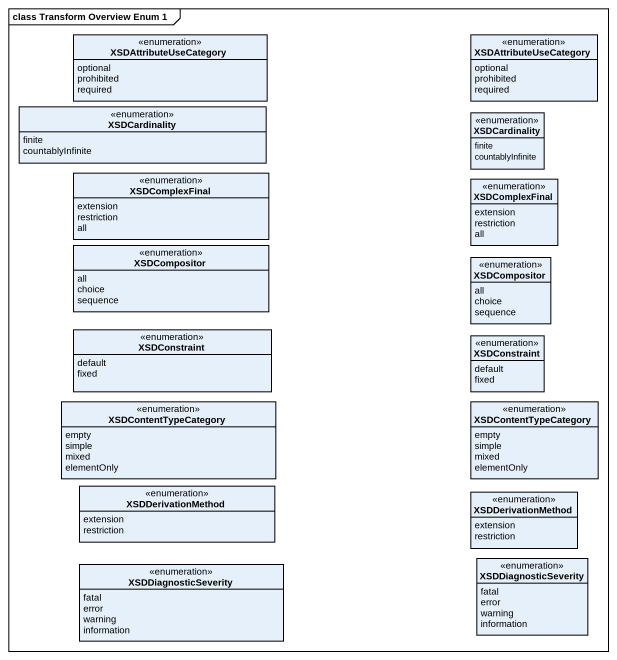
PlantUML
@startuml
mainframe class Transform Overview Enum 1
hide circle
hide empty members
enum XSDAttributeUseCategory {
  optional
  prohibited
  required
}
enum "XSDAttributeUseCategory" as XSDAttributeUseCategory_2 {
  optional
  prohibited
  required
}
enum XSDCardinality {
  finite
  countablyInfinite
}
enum "XSDCardinality" as XSDCardinality_2 {
  finite
  countablyInfinite
}
enum XSDComplexFinal {
  extension
  restriction
  all
}
enum "XSDComplexFinal" as XSDComplexFinal_2 {
  extension
  restriction
  all
}
enum XSDCompositor {
  all
  choice
  sequence
}
enum "XSDCompositor" as XSDCompositor_2 {
  all
  choice
  sequence
}
enum XSDConstraint {
  default
  fixed
}
enum "XSDConstraint" as XSDConstraint_2 {
  default
  fixed
}
enum XSDContentTypeCategory {
  empty
  simple
  mixed
  elementOnly
}
enum "XSDContentTypeCategory" as XSDContentTypeCategory_2 {
  empty
  simple
  mixed
  elementOnly
}
enum XSDDerivationMethod {
  extension
  restriction
}
enum "XSDDerivationMethod" as XSDDerivationMethod_2 {
  extension
  restriction
}
enum XSDDiagnosticSeverity {
  fatal
  error
  warning
  information
}
enum "XSDDiagnosticSeverity" as XSDDiagnosticSeverity_2 {
  fatal
  error
  warning
  information
}
@enduml
